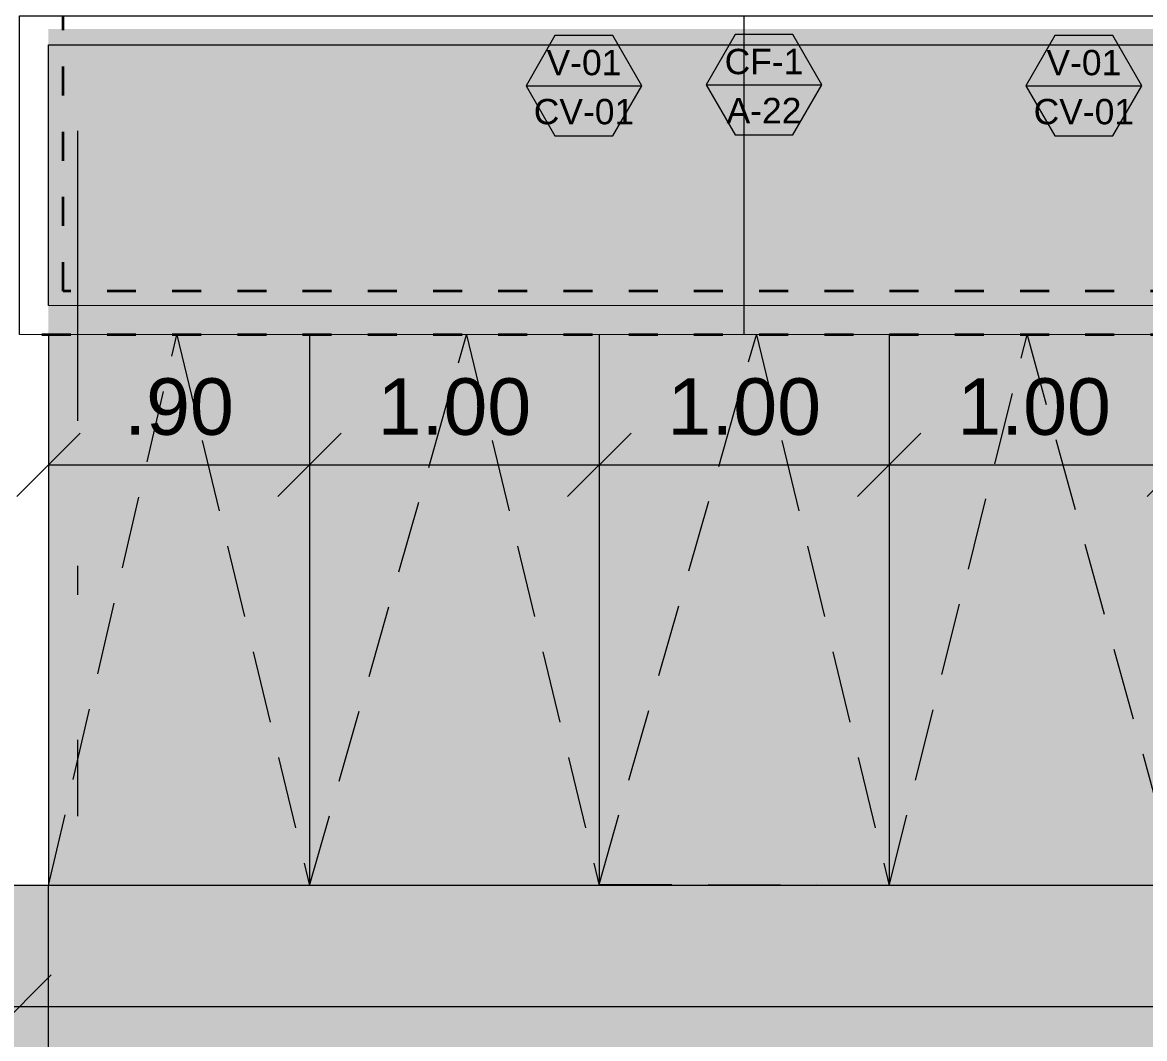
# Model space of a CAD drawing. Header units: inches. Extents: x 99003 to 99155, y 101852 to 101926.
# Drawn here: x 99035.076 to 99038.947, y 101881.228 to 101884.732 of the extents above; entities that cross this region are included whole.
import ezdxf
from ezdxf.enums import TextEntityAlignment as Align

# ---------------------------------------------------------------- set-up
doc = ezdxf.new("R2010")
doc.units = ezdxf.units.IN
doc.header["$MEASUREMENT"] = 0
for name, pattern in [('DASHDOTX2', [2, 1, -0.5, 0, -0.5]), ('DOT', [0.25, 0, -0.25]), ('HIDDEN', [0.375, 0.25, -0.125])]:
    doc.linetypes.add(name, pattern=pattern)
for name, color, linetype, lineweight in [('A-HTCH-253', 253, 'Continuous', 0), ('A_EJES', 75, 'DASHDOTX2', 5), ('A_PISO', 250, 'Continuous', 0), ('A_PISO-GRAN', 250, 'Continuous', 0), ('A_PROY', 16, 'HIDDEN', 5), ('A_TEXT-DIM', 54, 'Continuous', 13), ('A_TEXT-IDEN', 5, 'Continuous', 18), ('A_TEXT-NOTA', 53, 'Continuous', 20), ('A_URBA-LIND', 161, 'DOT', 35), ('A_URBA-VIA', 14, 'Continuous', 0)]:
    doc.layers.add(name, color=color, linetype=linetype, lineweight=lineweight)
doc.styles.add('ARIAL', font='arial.ttf')
doc.dimstyles.new('BAN_REP_1-125', dxfattribs={"dimtxt": 0.195, "dimasz": 0.2188, "dimexe": 0.15, "dimexo": 0.03, "dimgap": 0.1, "dimtad": 1, "dimzin": 4, "dimdsep": 46, "dimtxsty": 'ARIAL', "dimblk": 'OBLIQUE', "dimcen": 0.1, "dimse1": 1, "dimse2": 1, "dimclrd": 256, "dimclre": 256, "dimclrt": 256, "dimadec": 0, "dimazin": 0, "dimtfac": 1, "dimtix": 1, "dimtofl": 0, "dimtmove": 1, "dimatfit": 3, "dimldrblk": 'OPEN90', "dimfxl": 1, "dimtolj": 1, "dimtzin": 0, "dimlwd": -1, "dimlwe": -1, "dimarcsym": 0})

# ---------------------------------------------------------------- blocks, each defined once
blk = doc.blocks.new('_Oblique')
at = {"color": 0, "linetype": 'ByBlock', "lineweight": -2}
blk.add_line((-0.5, -0.5), (0.5, 0.5), dxfattribs=at)
blk = doc.blocks.new('*D389')
at = {"layer": 'A_TEXT-DIM', "transparency": 16777216}
blk.add_line((99035.1658, 101883.2065), (99036.0658, 101883.2065), dxfattribs=at)
at = {"layer": 'DEFPOINTS', "color": 0, "transparency": 16777216}
for p in [(99035.1658, 101883.5111), (99036.0658, 101883.5111), (99036.0658, 101883.2065)]:
    blk.add_point(p, dxfattribs=at)
at = {"layer": 'A_TEXT-DIM', "transparency": 16777216, "xscale": 0.2188, "yscale": 0.2188, "zscale": 0.2188, "rotation": 180}
blk.add_blockref('_Oblique', (99035.1658, 101883.2065), dxfattribs=at)
at = {"layer": 'A_TEXT-DIM', "transparency": 16777216, "xscale": 0.2188, "yscale": 0.2188, "zscale": 0.2188}
blk.add_blockref('_Oblique', (99036.0658, 101883.2065), dxfattribs=at)
at = {"layer": 'A_TEXT-DIM', "transparency": 16777216, "insert": (99035.6158, 101883.4061), "char_height": 0.195, "attachment_point": 5, "style": 'ARIAL'}
blk.add_mtext('\\A1;.90', dxfattribs=at)
blk = doc.blocks.new('_Open90')
at = {"color": 0, "linetype": 'ByBlock', "lineweight": -2}
for p, q in [((-0.5, 0.5), (0, 0)), ((0, 0), (-1, 0)), ((0, 0), (-0.5, -0.5))]:
    blk.add_line(p, q, dxfattribs=at)
blk = doc.blocks.new('*D390')
at = {"layer": 'A_TEXT-DIM', "transparency": 16777216}
blk.add_line((99036.0658, 101883.2065), (99037.0658, 101883.2065), dxfattribs=at)
at = {"layer": 'DEFPOINTS', "color": 0, "transparency": 16777216}
for p in [(99036.0658, 101883.5111), (99037.0658, 101883.315), (99037.0658, 101883.2065)]:
    blk.add_point(p, dxfattribs=at)
at = {"layer": 'A_TEXT-DIM', "transparency": 16777216, "xscale": 0.2188, "yscale": 0.2188, "zscale": 0.2188, "rotation": 180}
blk.add_blockref('_Oblique', (99036.0658, 101883.2065), dxfattribs=at)
at = {"layer": 'A_TEXT-DIM', "transparency": 16777216, "xscale": 0.2188, "yscale": 0.2188, "zscale": 0.2188}
blk.add_blockref('_Oblique', (99037.0658, 101883.2065), dxfattribs=at)
at = {"layer": 'A_TEXT-DIM', "transparency": 16777216, "insert": (99036.5658, 101883.4061), "char_height": 0.195, "attachment_point": 5, "style": 'ARIAL'}
blk.add_mtext('\\A1;1.00', dxfattribs=at)
blk = doc.blocks.new('*D391')
at = {"layer": 'A_TEXT-DIM', "transparency": 16777216}
blk.add_line((99037.0658, 101883.2065), (99038.0658, 101883.2065), dxfattribs=at)
at = {"layer": 'DEFPOINTS', "color": 0, "transparency": 16777216}
for p in [(99037.0658, 101883.315), (99038.0658, 101883.2065), (99038.0658, 101883.047)]:
    blk.add_point(p, dxfattribs=at)
at = {"layer": 'A_TEXT-DIM', "transparency": 16777216, "xscale": 0.2188, "yscale": 0.2188, "zscale": 0.2188, "rotation": 180}
blk.add_blockref('_Oblique', (99037.0658, 101883.2065), dxfattribs=at)
at = {"layer": 'A_TEXT-DIM', "transparency": 16777216, "xscale": 0.2188, "yscale": 0.2188, "zscale": 0.2188}
blk.add_blockref('_Oblique', (99038.0658, 101883.2065), dxfattribs=at)
at = {"layer": 'A_TEXT-DIM', "transparency": 16777216, "insert": (99037.5658, 101883.4061), "char_height": 0.195, "attachment_point": 5, "style": 'ARIAL'}
blk.add_mtext('\\A1;1.00', dxfattribs=at)
blk = doc.blocks.new('*D392')
at = {"layer": 'A_TEXT-DIM', "transparency": 16777216}
blk.add_line((99038.0658, 101883.2065), (99039.0658, 101883.2065), dxfattribs=at)
at = {"layer": 'DEFPOINTS', "color": 0, "transparency": 16777216}
for p in [(99039.0658, 101883.2065), (99038.0658, 101883.047), (99039.0658, 101883.047)]:
    blk.add_point(p, dxfattribs=at)
at = {"layer": 'A_TEXT-DIM', "transparency": 16777216, "xscale": 0.2188, "yscale": 0.2188, "zscale": 0.2188, "rotation": 180}
blk.add_blockref('_Oblique', (99038.0658, 101883.2065), dxfattribs=at)
at = {"layer": 'A_TEXT-DIM', "transparency": 16777216, "xscale": 0.2188, "yscale": 0.2188, "zscale": 0.2188}
blk.add_blockref('_Oblique', (99039.0658, 101883.2065), dxfattribs=at)
at = {"layer": 'A_TEXT-DIM', "transparency": 16777216, "insert": (99038.5658, 101883.4061), "char_height": 0.195, "attachment_point": 5, "style": 'ARIAL'}
blk.add_mtext('\\A1;1.00', dxfattribs=at)
blk = doc.blocks.new('DETALLE DE VENTANA')
at = {"layer": 'A_TEXT-IDEN'}
blk.add_line((-0.2, 0), (0.2, 0), dxfattribs=at)
blk.add_line((-0.2, 0), (0.2, 0), dxfattribs=at)
blk.add_lwpolyline([(-0.1, 0.1732), (-0.2, 0), (-0.1, -0.1732), (0.1, -0.1732), (0.2, 0), (0.1, 0.1732)], close=True, dxfattribs=at)
at = {"layer": 'A_TEXT-NOTA', "linetype": 'Continuous', "style": 'ARIAL'}
for tag, p in [('#_VENTANA', (0, 0.0361)), ('DETALLE#', (0, -0.1331))]:
    blk.add_attdef(tag, text='', height=0.0875, dxfattribs=at).set_placement(p, align=Align.CENTER)
blk = doc.blocks.new('*D436')
at = {"layer": 'A_TEXT-DIM', "transparency": 16777216}
blk.add_line((99034.4126, 101881.3384), (99035.0658, 101881.3384), dxfattribs=at)
at = {"layer": 'DEFPOINTS', "color": 0, "transparency": 16777216}
for p in [(99034.4126, 101881.7554), (99035.0658, 101881.7554), (99035.0658, 101881.3384)]:
    blk.add_point(p, dxfattribs=at)
at = {"layer": 'A_TEXT-DIM', "transparency": 16777216, "xscale": 0.2188, "yscale": 0.2188, "zscale": 0.2188, "rotation": 180}
blk.add_blockref('_Oblique', (99034.4126, 101881.3384), dxfattribs=at)
at = {"layer": 'A_TEXT-DIM', "transparency": 16777216, "xscale": 0.2188, "yscale": 0.2188, "zscale": 0.2188}
blk.add_blockref('_Oblique', (99035.0658, 101881.3384), dxfattribs=at)
at = {"layer": 'A_TEXT-DIM', "transparency": 16777216, "insert": (99034.7392, 101881.5379), "char_height": 0.195, "attachment_point": 5, "style": 'ARIAL'}
blk.add_mtext('\\A1;.65', dxfattribs=at)
blk = doc.blocks.new('*D437')
at = {"layer": 'A_TEXT-DIM', "transparency": 16777216}
blk.add_line((99035.0658, 101881.3384), (99046.1173, 101881.3384), dxfattribs=at)
at = {"layer": 'DEFPOINTS', "color": 0, "transparency": 16777216}
for p in [(99035.0658, 101881.7554), (99046.1173, 101881.3384), (99046.1173, 101881.3384)]:
    blk.add_point(p, dxfattribs=at)
at = {"layer": 'A_TEXT-DIM', "transparency": 16777216, "xscale": 0.2188, "yscale": 0.2188, "zscale": 0.2188, "rotation": 180}
blk.add_blockref('_Oblique', (99035.0658, 101881.3384), dxfattribs=at)
at = {"layer": 'A_TEXT-DIM', "transparency": 16777216, "xscale": 0.2188, "yscale": 0.2188, "zscale": 0.2188}
blk.add_blockref('_Oblique', (99046.1173, 101881.3384), dxfattribs=at)
at = {"layer": 'A_TEXT-DIM', "transparency": 16777216, "insert": (99040.5916, 101881.5379), "char_height": 0.195, "attachment_point": 5, "style": 'ARIAL'}
blk.add_mtext('\\A1;11.05', dxfattribs=at)

msp = doc.modelspace()

# ---------------------------------------------------------------- hatches: boundary and pattern name
at = {"layer": 'A-HTCH-253', "ltscale": 0.333}
h = msp.add_hatch(color=256, dxfattribs=at)
h.dxf.hatch_style = 1
h.paths.add_polyline_path([(99054.5922, 101884.6554), (99054.5922, 101882.1054), (99046.3673, 101882.1048), (99046.3673, 101883.7554), (99035.1658, 101883.7555), (99035.1658, 101884.6554)])
at = {"layer": 'A_URBA-VIA'}
h = msp.add_hatch(color=253, dxfattribs=at)
h.dxf.hatch_style = 2
edge = h.paths.add_edge_path()
edge.add_line((99046.2684, 101881.149), (99046.2677, 101882.8092))
edge.add_line((99046.2677, 101882.8092), (99046.1621, 101882.8092))
edge.add_line((99046.1621, 101882.8092), (99046.1336, 101884.7092))
edge.add_line((99046.1336, 101884.7092), (99035.1651, 101884.7092))
edge.add_line((99035.1651, 101884.7092), (99035.1658, 101881.149))
edge.add_arc((99034.1625, 101881.1504), 1.0033, 266.4081, 359.9246, ccw=False)
edge.add_line((99034.0996, 101880.149), (99047.2677, 101880.149))
edge.add_arc((99047.2665, 101881.1471), 0.9981, 179.889, 270.0712, ccw=False)
h.paths.add_polyline_path([(99039.798, 101882.4147), (99041.1082, 101882.4147), (99041.1082, 101882.7753), (99039.798, 101882.7753)], flags=16)
h = msp.add_hatch(color=252, dxfattribs=at)
h.dxf.hatch_style = 1
edge = h.paths.add_edge_path()
edge.add_arc((99047.2684, 101881.149), 1, 180, 270)
edge.add_line((99047.2684, 101880.149), (99063.4727, 101880.149))
edge.add_line((99063.4727, 101880.149), (99063.4727, 101881.7554))
edge.add_line((99063.4727, 101881.7554), (99046.2684, 101881.7554))
edge.add_line((99046.2684, 101881.7554), (99046.2684, 101881.149))
edge = h.paths.add_edge_path()
edge.add_line((99033.5157, 101881.7077), (99032.5157, 101881.7077))
edge.add_line((99032.5157, 101881.7077), (99032.5157, 101881.7554))
edge.add_line((99032.5157, 101881.7554), (99005.7804, 101881.7554))
edge.add_line((99005.7804, 101881.7554), (99005.7804, 101880.149))
edge.add_line((99005.7804, 101880.149), (99034.1658, 101880.149))
edge.add_arc((99034.1658, 101881.149), 1, 270, 360)
edge.add_line((99035.1658, 101881.149), (99035.1658, 101881.7554))
edge.add_line((99035.1658, 101881.7554), (99033.5157, 101881.7554))
edge.add_line((99033.5157, 101881.7554), (99033.5157, 101881.7077))

# ---------------------------------------------------------------- linework, layer by layer
at = {"layer": 'A_EJES'}
msp.add_line((99035.2657, 101896.958), (99035.2657, 101881.9952), dxfattribs=at)
at = {"layer": 'A_PISO'}
for p, q in [((99035.1658, 101883.6554), (99035.1658, 101881.7554)), ((99036.0658, 101883.6554), (99036.0658, 101881.7554)), ((99037.0658, 101883.6554), (99037.0658, 101881.7554)), ((99038.0658, 101883.6554), (99038.0658, 101881.7554))]:
    msp.add_line(p, q, dxfattribs=at)
at = {"layer": 'A_PISO-GRAN'}
msp.add_line((99046.2684, 101881.7554), (99035.1658, 101881.7554), dxfattribs=at)
for points in [[(99054.6922, 101884.7554), (99054.6922, 101882.0054), (99046.2673, 101882.0048), (99046.2673, 101883.6554), (99035.0658, 101883.6556), (99035.0658, 101884.7554)], [(99054.5922, 101884.6554), (99054.5922, 101882.1054), (99046.3673, 101882.1048), (99046.3673, 101883.7554), (99035.1658, 101883.7555), (99035.1658, 101884.6554)]]:
    msp.add_lwpolyline(points, close=True, dxfattribs=at)
for points in [[(99037.566, 101883.6556), (99037.5661, 101884.7554)], [(99035.1658, 101881.7554), (99033.5157, 101881.7554)]]:
    msp.add_lwpolyline(points, dxfattribs=at)
msp.add_lwpolyline([(99030.9658, 101881.7554), (99005.7804, 101881.7554), (99005.7804, 101880.149), (99034.1658, 101880.149, 0.414214), (99035.1658, 101881.149), (99035.1658, 101881.7554)], format="xyb", dxfattribs=at)
at = {"layer": 'A_PROY'}
for points in [[(99035.1658, 101881.7554), (99035.6078, 101883.6554), (99036.0658, 101881.7554), (99035.1658, 101881.7554)], [(99036.0658, 101881.7554), (99036.6078, 101883.6554), (99037.0658, 101881.7554), (99036.0658, 101881.7554)], [(99037.0649, 101881.7589), (99037.6078, 101883.6554), (99038.0658, 101881.7554), (99037.0649, 101881.7589)], [(99038.0658, 101881.7554), (99038.5414, 101883.6554), (99039.0658, 101881.7554), (99038.0658, 101881.7554)]]:
    msp.add_lwpolyline(points, dxfattribs=at)
at = {"layer": 'A_URBA-LIND', "ltscale": 0.5}
for p, q in [((99035.2158, 101883.8054), (99035.2158, 101884.7554)), ((99046.2673, 101883.8054), (99035.2158, 101883.8054)), ((99046.2673, 101883.6554), (99035.0658, 101883.6554))]:
    msp.add_line(p, q, dxfattribs=at)

# ---------------------------------------------------------------- block references
at = {"color": 1}
for p, values in [((99037.0129, 101884.5141), {'DETALLE#': 'CV-01', '#_VENTANA': 'V-01'}), ((99037.634, 101884.5177), {'DETALLE#': 'A-22', '#_VENTANA': 'CF-1'}), ((99038.7375, 101884.5141), {'DETALLE#': 'CV-01', '#_VENTANA': 'V-01'})]:
    msp.add_blockref('DETALLE DE VENTANA', p, dxfattribs=at).add_auto_attribs(values)

# ---------------------------------------------------------------- dimensions: what is measured, and where the dimension line sits
at = {"layer": 'A_TEXT-DIM'}
for base, p1, p2, picture, middle in [((99036.0658, 101883.2065), (99035.1658, 101883.5111), (99036.0658, 101883.5111), '*D389', (99035.6158, 101883.4061)), ((99037.0658, 101883.2065), (99036.0658, 101883.5111), (99037.0658, 101883.315), '*D390', (99036.5658, 101883.4061)), ((99038.0658, 101883.2065), (99037.0658, 101883.315), (99038.0658, 101883.047), '*D391', (99037.5658, 101883.4061)), ((99039.0658, 101883.2065), (99038.0658, 101883.047), (99039.0658, 101883.047), '*D392', (99038.5658, 101883.4061)), ((99035.0658, 101881.3384), (99034.4126, 101881.7554), (99035.0658, 101881.7554), '*D436', (99034.7392, 101881.5379)), ((99046.1173, 101881.3384), (99035.0658, 101881.7554), (99046.1173, 101881.3384), '*D437', (99040.5916, 101881.5379))]:
    dim = msp.add_linear_dim(base=base, p1=p1, p2=p2, dimstyle='BAN_REP_1-125', dxfattribs=at)
    dim.commit()
    dim.dimension.update_dxf_attribs({"geometry": picture, "text_midpoint": middle})

doc.saveas('drawing.dxf')
